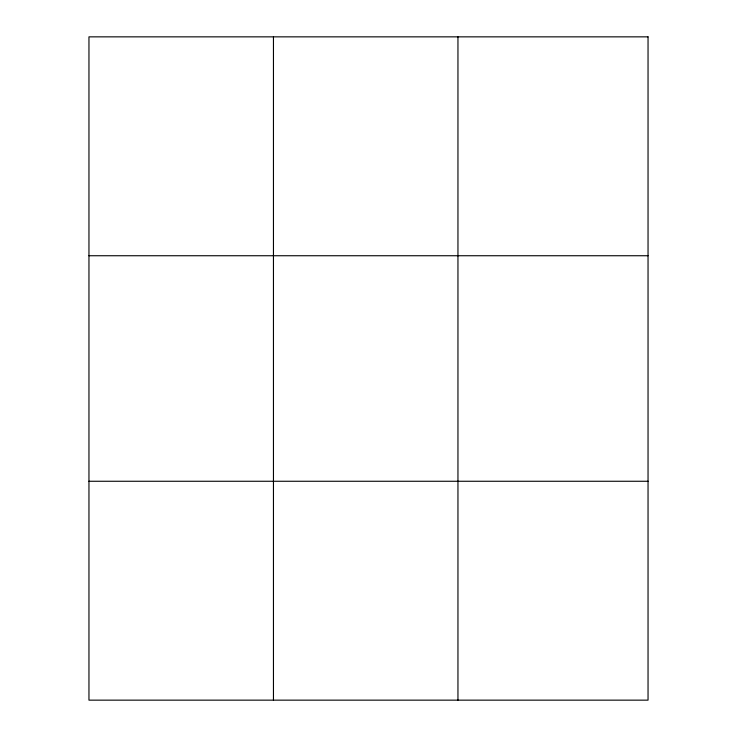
<?xml version="1.0" encoding="UTF-8"?>
<svg xmlns="http://www.w3.org/2000/svg" width="737" height="737" viewBox="0 0 737 737"><rect width="100%" height="100%" fill="white"/><g stroke="black" fill="none" stroke-linecap="round" stroke-linejoin="round"><path stroke-width="1.11" d="M273.455 700.15L273.455 36.85M457.953 700.15L457.953 36.85M88.956 255.739L648.044 255.739M88.956 481.261L648.044 481.261M648.044 36.85L648.044 700.15L88.956 700.15L88.956 36.85L648.044 36.85"/></g></svg>
